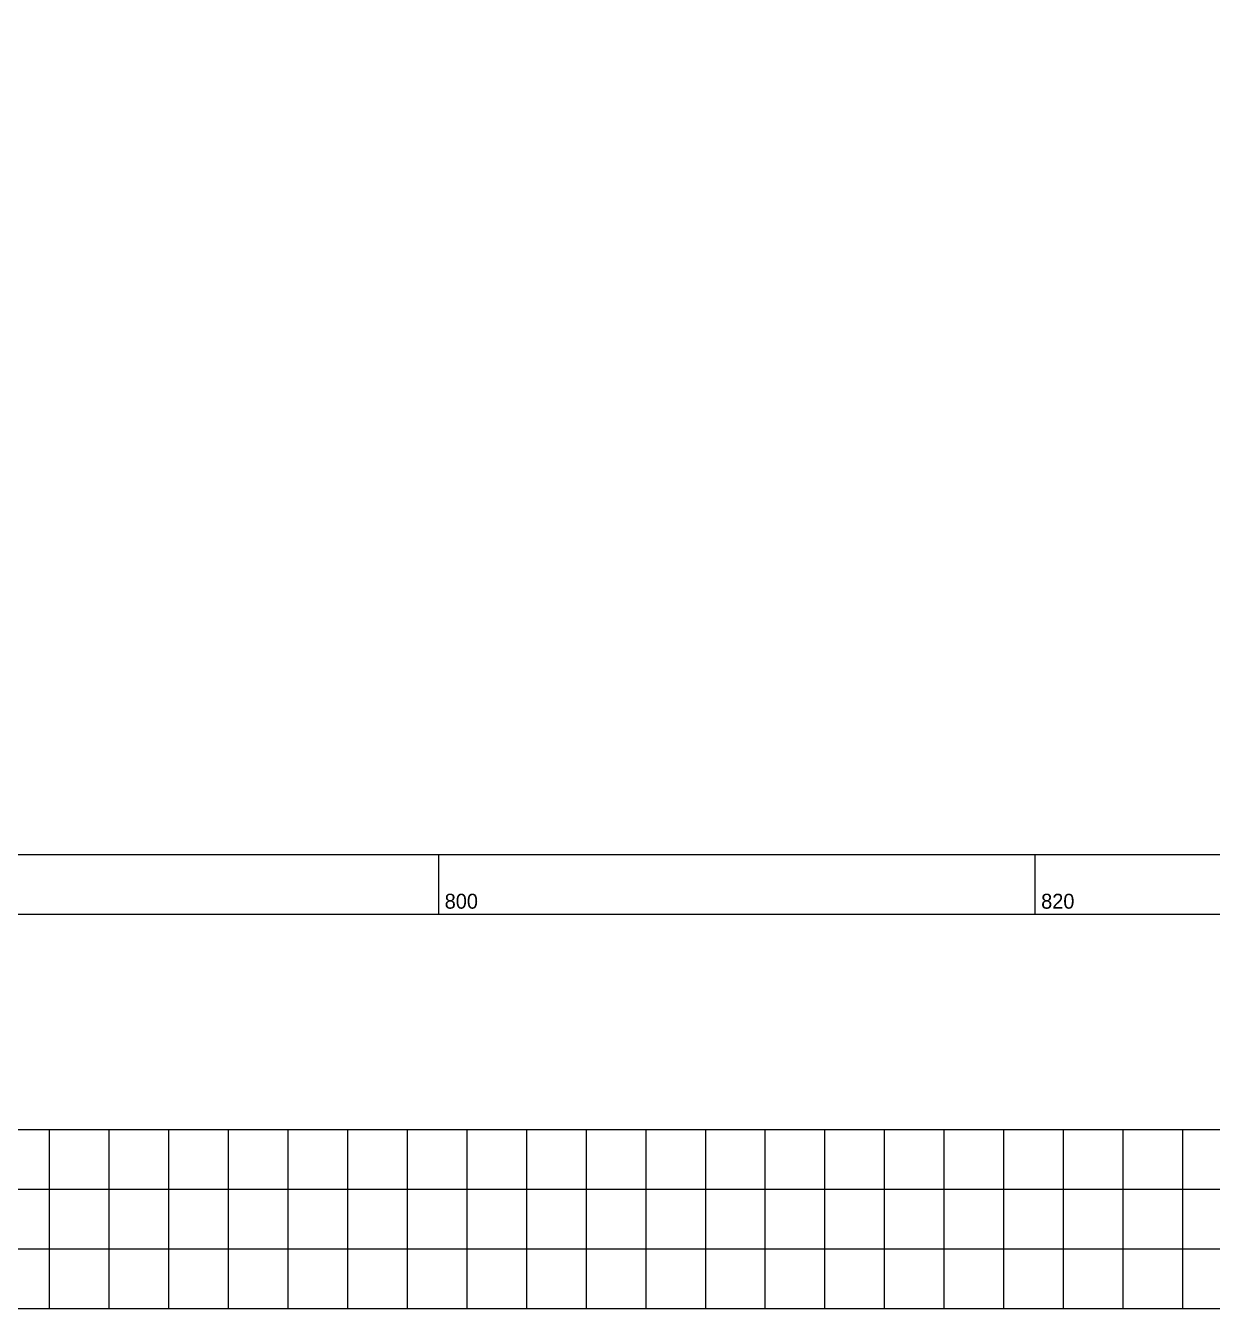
# Model space of a CAD drawing. Extents: x 547747 to 549324, y 1837450 to 1838029.
# Drawn here: x 548719.53 to 548759.32, y 1837449.99 to 1837493 of the extents above; entities that cross this region are included whole.
import ezdxf

# ---------------------------------------------------------------- set-up
doc = ezdxf.new("R2010")
doc.units = 0
doc.layers.add('Level 58', color=7, linetype='Continuous')

msp = doc.modelspace()

# ---------------------------------------------------------------- linework, layer by layer
at = {"layer": 'Level 58'}
for p, q in [((548733.38, 1837463.19), (548733.38, 1837465.19)), ((548733.38, 1837463.19), (548733.38, 1837465.19)), ((548733.38, 1837463.19), (548733.38, 1837465.19)), ((548733.38, 1837463.19), (548733.38, 1837465.19)), ((548733.38, 1837463.19), (548733.38, 1837465.19)), ((548753.38, 1837463.19), (548753.38, 1837465.19)), ((548753.38, 1837463.19), (548753.38, 1837465.19)), ((548753.38, 1837463.19), (548753.38, 1837465.19)), ((548753.38, 1837463.19), (548753.38, 1837465.19)), ((548753.38, 1837463.19), (548753.38, 1837465.19)), ((548718.32, 1837455.99), (548720.32, 1837455.99)), ((548718.32, 1837455.99), (548720.32, 1837455.99)), ((548718.32, 1837455.99), (548720.32, 1837455.99)), ((548718.32, 1837455.99), (548720.32, 1837455.99)), ((548718.32, 1837455.99), (548720.32, 1837455.99)), ((548720.32, 1837455.99), (548722.32, 1837455.99)), ((548720.32, 1837455.99), (548720.32, 1837449.99)), ((548720.32, 1837455.99), (548722.32, 1837455.99)), ((548720.32, 1837455.99), (548720.32, 1837449.99)), ((548720.32, 1837455.99), (548722.32, 1837455.99)), ((548720.32, 1837455.99), (548720.32, 1837449.99)), ((548720.32, 1837455.99), (548722.32, 1837455.99)), ((548720.32, 1837455.99), (548720.32, 1837449.99)), ((548720.32, 1837455.99), (548722.32, 1837455.99)), ((548720.32, 1837455.99), (548720.32, 1837449.99)), ((548722.32, 1837455.99), (548724.32, 1837455.99)), ((548722.32, 1837455.99), (548722.32, 1837449.99)), ((548722.32, 1837455.99), (548724.32, 1837455.99)), ((548722.32, 1837455.99), (548722.32, 1837449.99)), ((548722.32, 1837455.99), (548724.32, 1837455.99)), ((548722.32, 1837455.99), (548722.32, 1837449.99)), ((548722.32, 1837455.99), (548724.32, 1837455.99)), ((548722.32, 1837455.99), (548722.32, 1837449.99)), ((548722.32, 1837455.99), (548724.32, 1837455.99)), ((548722.32, 1837455.99), (548722.32, 1837449.99)), ((548724.32, 1837455.99), (548726.32, 1837455.99)), ((548724.32, 1837455.99), (548724.32, 1837449.99)), ((548724.32, 1837455.99), (548726.32, 1837455.99)), ((548724.32, 1837455.99), (548724.32, 1837449.99)), ((548724.32, 1837455.99), (548726.32, 1837455.99)), ((548724.32, 1837455.99), (548724.32, 1837449.99)), ((548724.32, 1837455.99), (548726.32, 1837455.99)), ((548724.32, 1837455.99), (548724.32, 1837449.99)), ((548724.32, 1837455.99), (548726.32, 1837455.99)), ((548724.32, 1837455.99), (548724.32, 1837449.99)), ((548726.32, 1837455.99), (548728.32, 1837455.99)), ((548726.32, 1837455.99), (548726.32, 1837449.99)), ((548726.32, 1837455.99), (548728.32, 1837455.99)), ((548726.32, 1837455.99), (548726.32, 1837449.99)), ((548726.32, 1837455.99), (548728.32, 1837455.99)), ((548726.32, 1837455.99), (548726.32, 1837449.99)), ((548726.32, 1837455.99), (548728.32, 1837455.99)), ((548726.32, 1837455.99), (548726.32, 1837449.99)), ((548726.32, 1837455.99), (548728.32, 1837455.99)), ((548726.32, 1837455.99), (548726.32, 1837449.99)), ((548728.32, 1837455.99), (548730.32, 1837455.99)), ((548728.32, 1837455.99), (548728.32, 1837449.99)), ((548728.32, 1837455.99), (548730.32, 1837455.99)), ((548728.32, 1837455.99), (548728.32, 1837449.99)), ((548728.32, 1837455.99), (548730.32, 1837455.99)), ((548728.32, 1837455.99), (548728.32, 1837449.99)), ((548728.32, 1837455.99), (548730.32, 1837455.99)), ((548728.32, 1837455.99), (548728.32, 1837449.99)), ((548728.32, 1837455.99), (548730.32, 1837455.99)), ((548728.32, 1837455.99), (548728.32, 1837449.99)), ((548730.32, 1837455.99), (548732.32, 1837455.99)), ((548730.32, 1837455.99), (548730.32, 1837449.99)), ((548730.32, 1837455.99), (548732.32, 1837455.99)), ((548730.32, 1837455.99), (548730.32, 1837449.99)), ((548730.32, 1837455.99), (548732.32, 1837455.99)), ((548730.32, 1837455.99), (548730.32, 1837449.99)), ((548730.32, 1837455.99), (548732.32, 1837455.99)), ((548730.32, 1837455.99), (548730.32, 1837449.99)), ((548730.32, 1837455.99), (548732.32, 1837455.99)), ((548730.32, 1837455.99), (548730.32, 1837449.99)), ((548732.32, 1837455.99), (548734.32, 1837455.99)), ((548732.32, 1837455.99), (548732.32, 1837449.99)), ((548732.32, 1837455.99), (548734.32, 1837455.99)), ((548732.32, 1837455.99), (548732.32, 1837449.99)), ((548732.32, 1837455.99), (548734.32, 1837455.99)), ((548732.32, 1837455.99), (548732.32, 1837449.99)), ((548732.32, 1837455.99), (548734.32, 1837455.99)), ((548732.32, 1837455.99), (548732.32, 1837449.99)), ((548732.32, 1837455.99), (548734.32, 1837455.99)), ((548732.32, 1837455.99), (548732.32, 1837449.99)), ((548734.32, 1837455.99), (548736.32, 1837455.99)), ((548734.32, 1837455.99), (548734.32, 1837449.99)), ((548734.32, 1837455.99), (548736.32, 1837455.99)), ((548734.32, 1837455.99), (548734.32, 1837449.99)), ((548734.32, 1837455.99), (548736.32, 1837455.99)), ((548734.32, 1837455.99), (548734.32, 1837449.99)), ((548734.32, 1837455.99), (548736.32, 1837455.99)), ((548734.32, 1837455.99), (548734.32, 1837449.99)), ((548734.32, 1837455.99), (548736.32, 1837455.99)), ((548734.32, 1837455.99), (548734.32, 1837449.99)), ((548736.32, 1837455.99), (548738.32, 1837455.99)), ((548736.32, 1837455.99), (548736.32, 1837449.99)), ((548736.32, 1837455.99), (548738.32, 1837455.99)), ((548736.32, 1837455.99), (548736.32, 1837449.99)), ((548736.32, 1837455.99), (548738.32, 1837455.99)), ((548736.32, 1837455.99), (548736.32, 1837449.99)), ((548736.32, 1837455.99), (548738.32, 1837455.99)), ((548736.32, 1837455.99), (548736.32, 1837449.99)), ((548736.32, 1837455.99), (548738.32, 1837455.99)), ((548736.32, 1837455.99), (548736.32, 1837449.99)), ((548738.32, 1837455.99), (548740.32, 1837455.99)), ((548738.32, 1837455.99), (548738.32, 1837449.99)), ((548738.32, 1837455.99), (548740.32, 1837455.99)), ((548738.32, 1837455.99), (548738.32, 1837449.99)), ((548738.32, 1837455.99), (548740.32, 1837455.99)), ((548738.32, 1837455.99), (548738.32, 1837449.99)), ((548738.32, 1837455.99), (548740.32, 1837455.99)), ((548738.32, 1837455.99), (548738.32, 1837449.99)), ((548738.32, 1837455.99), (548740.32, 1837455.99)), ((548738.32, 1837455.99), (548738.32, 1837449.99)), ((548740.32, 1837455.99), (548742.32, 1837455.99)), ((548740.32, 1837455.99), (548740.32, 1837449.99)), ((548740.32, 1837455.99), (548742.32, 1837455.99)), ((548740.32, 1837455.99), (548740.32, 1837449.99)), ((548740.32, 1837455.99), (548742.32, 1837455.99)), ((548740.32, 1837455.99), (548740.32, 1837449.99)), ((548740.32, 1837455.99), (548742.32, 1837455.99)), ((548740.32, 1837455.99), (548740.32, 1837449.99)), ((548740.32, 1837455.99), (548742.32, 1837455.99)), ((548740.32, 1837455.99), (548740.32, 1837449.99)), ((548742.32, 1837455.99), (548744.32, 1837455.99)), ((548742.32, 1837455.99), (548742.32, 1837449.99)), ((548742.32, 1837455.99), (548744.32, 1837455.99)), ((548742.32, 1837455.99), (548742.32, 1837449.99)), ((548742.32, 1837455.99), (548744.32, 1837455.99)), ((548742.32, 1837455.99), (548742.32, 1837449.99)), ((548742.32, 1837455.99), (548744.32, 1837455.99)), ((548742.32, 1837455.99), (548742.32, 1837449.99)), ((548742.32, 1837455.99), (548744.32, 1837455.99)), ((548742.32, 1837455.99), (548742.32, 1837449.99)), ((548744.32, 1837455.99), (548746.32, 1837455.99)), ((548744.32, 1837455.99), (548744.32, 1837449.99)), ((548744.32, 1837455.99), (548746.32, 1837455.99)), ((548744.32, 1837455.99), (548744.32, 1837449.99)), ((548744.32, 1837455.99), (548746.32, 1837455.99)), ((548744.32, 1837455.99), (548744.32, 1837449.99)), ((548744.32, 1837455.99), (548746.32, 1837455.99)), ((548744.32, 1837455.99), (548744.32, 1837449.99)), ((548744.32, 1837455.99), (548746.32, 1837455.99)), ((548744.32, 1837455.99), (548744.32, 1837449.99)), ((548746.32, 1837455.99), (548748.32, 1837455.99)), ((548746.32, 1837455.99), (548746.32, 1837449.99)), ((548746.32, 1837455.99), (548748.32, 1837455.99)), ((548746.32, 1837455.99), (548746.32, 1837449.99)), ((548746.32, 1837455.99), (548748.32, 1837455.99)), ((548746.32, 1837455.99), (548746.32, 1837449.99)), ((548746.32, 1837455.99), (548748.32, 1837455.99)), ((548746.32, 1837455.99), (548746.32, 1837449.99)), ((548746.32, 1837455.99), (548748.32, 1837455.99)), ((548746.32, 1837455.99), (548746.32, 1837449.99)), ((548748.32, 1837455.99), (548750.32, 1837455.99)), ((548748.32, 1837455.99), (548748.32, 1837449.99)), ((548748.32, 1837455.99), (548750.32, 1837455.99)), ((548748.32, 1837455.99), (548748.32, 1837449.99)), ((548748.32, 1837455.99), (548750.32, 1837455.99)), ((548748.32, 1837455.99), (548748.32, 1837449.99)), ((548748.32, 1837455.99), (548750.32, 1837455.99)), ((548748.32, 1837455.99), (548748.32, 1837449.99)), ((548748.32, 1837455.99), (548750.32, 1837455.99)), ((548748.32, 1837455.99), (548748.32, 1837449.99)), ((548750.32, 1837455.99), (548752.32, 1837455.99)), ((548750.32, 1837455.99), (548750.32, 1837449.99)), ((548750.32, 1837455.99), (548752.32, 1837455.99)), ((548750.32, 1837455.99), (548750.32, 1837449.99)), ((548750.32, 1837455.99), (548752.32, 1837455.99)), ((548750.32, 1837455.99), (548750.32, 1837449.99)), ((548750.32, 1837455.99), (548752.32, 1837455.99)), ((548750.32, 1837455.99), (548750.32, 1837449.99)), ((548750.32, 1837455.99), (548752.32, 1837455.99)), ((548750.32, 1837455.99), (548750.32, 1837449.99)), ((548752.32, 1837455.99), (548754.32, 1837455.99)), ((548752.32, 1837455.99), (548752.32, 1837449.99)), ((548752.32, 1837455.99), (548754.32, 1837455.99)), ((548752.32, 1837455.99), (548752.32, 1837449.99)), ((548752.32, 1837455.99), (548754.32, 1837455.99)), ((548752.32, 1837455.99), (548752.32, 1837449.99)), ((548752.32, 1837455.99), (548754.32, 1837455.99)), ((548752.32, 1837455.99), (548752.32, 1837449.99)), ((548752.32, 1837455.99), (548754.32, 1837455.99)), ((548752.32, 1837455.99), (548752.32, 1837449.99)), ((548754.32, 1837455.99), (548756.32, 1837455.99)), ((548754.32, 1837455.99), (548754.32, 1837449.99)), ((548754.32, 1837455.99), (548756.32, 1837455.99)), ((548754.32, 1837455.99), (548754.32, 1837449.99)), ((548754.32, 1837455.99), (548756.32, 1837455.99)), ((548754.32, 1837455.99), (548754.32, 1837449.99)), ((548754.32, 1837455.99), (548756.32, 1837455.99)), ((548754.32, 1837455.99), (548754.32, 1837449.99)), ((548754.32, 1837455.99), (548756.32, 1837455.99)), ((548754.32, 1837455.99), (548754.32, 1837449.99)), ((548756.32, 1837455.99), (548758.32, 1837455.99)), ((548756.32, 1837455.99), (548756.32, 1837449.99)), ((548756.32, 1837455.99), (548758.32, 1837455.99)), ((548756.32, 1837455.99), (548756.32, 1837449.99)), ((548756.32, 1837455.99), (548758.32, 1837455.99)), ((548756.32, 1837455.99), (548756.32, 1837449.99)), ((548756.32, 1837455.99), (548758.32, 1837455.99)), ((548756.32, 1837455.99), (548756.32, 1837449.99)), ((548756.32, 1837455.99), (548758.32, 1837455.99)), ((548756.32, 1837455.99), (548756.32, 1837449.99)), ((548758.32, 1837455.99), (548760.32, 1837455.99)), ((548758.32, 1837455.99), (548758.32, 1837449.99)), ((548758.32, 1837455.99), (548760.32, 1837455.99)), ((548758.32, 1837455.99), (548758.32, 1837449.99)), ((548758.32, 1837455.99), (548760.32, 1837455.99)), ((548758.32, 1837455.99), (548758.32, 1837449.99)), ((548758.32, 1837455.99), (548760.32, 1837455.99)), ((548758.32, 1837455.99), (548758.32, 1837449.99)), ((548758.32, 1837455.99), (548760.32, 1837455.99)), ((548758.32, 1837455.99), (548758.32, 1837449.99)), ((548718.32, 1837453.99), (548720.32, 1837453.99)), ((548718.32, 1837453.99), (548720.32, 1837453.99)), ((548718.32, 1837453.99), (548720.32, 1837453.99)), ((548718.32, 1837453.99), (548720.32, 1837453.99)), ((548718.32, 1837453.99), (548720.32, 1837453.99)), ((548720.32, 1837453.99), (548722.32, 1837453.99)), ((548720.32, 1837453.99), (548722.32, 1837453.99)), ((548720.32, 1837453.99), (548722.32, 1837453.99)), ((548720.32, 1837453.99), (548722.32, 1837453.99)), ((548720.32, 1837453.99), (548722.32, 1837453.99)), ((548722.32, 1837453.99), (548724.32, 1837453.99)), ((548722.32, 1837453.99), (548724.32, 1837453.99)), ((548722.32, 1837453.99), (548724.32, 1837453.99)), ((548722.32, 1837453.99), (548724.32, 1837453.99)), ((548722.32, 1837453.99), (548724.32, 1837453.99)), ((548724.32, 1837453.99), (548726.32, 1837453.99)), ((548724.32, 1837453.99), (548726.32, 1837453.99)), ((548724.32, 1837453.99), (548726.32, 1837453.99)), ((548724.32, 1837453.99), (548726.32, 1837453.99)), ((548724.32, 1837453.99), (548726.32, 1837453.99)), ((548726.32, 1837453.99), (548728.32, 1837453.99)), ((548726.32, 1837453.99), (548728.32, 1837453.99)), ((548726.32, 1837453.99), (548728.32, 1837453.99)), ((548726.32, 1837453.99), (548728.32, 1837453.99)), ((548726.32, 1837453.99), (548728.32, 1837453.99)), ((548728.32, 1837453.99), (548730.32, 1837453.99)), ((548728.32, 1837453.99), (548730.32, 1837453.99)), ((548728.32, 1837453.99), (548730.32, 1837453.99)), ((548728.32, 1837453.99), (548730.32, 1837453.99)), ((548728.32, 1837453.99), (548730.32, 1837453.99)), ((548730.32, 1837453.99), (548732.32, 1837453.99)), ((548730.32, 1837453.99), (548732.32, 1837453.99)), ((548730.32, 1837453.99), (548732.32, 1837453.99)), ((548730.32, 1837453.99), (548732.32, 1837453.99)), ((548730.32, 1837453.99), (548732.32, 1837453.99)), ((548732.32, 1837453.99), (548734.32, 1837453.99)), ((548732.32, 1837453.99), (548734.32, 1837453.99)), ((548732.32, 1837453.99), (548734.32, 1837453.99)), ((548732.32, 1837453.99), (548734.32, 1837453.99)), ((548732.32, 1837453.99), (548734.32, 1837453.99)), ((548734.32, 1837453.99), (548736.32, 1837453.99)), ((548734.32, 1837453.99), (548736.32, 1837453.99)), ((548734.32, 1837453.99), (548736.32, 1837453.99)), ((548734.32, 1837453.99), (548736.32, 1837453.99)), ((548734.32, 1837453.99), (548736.32, 1837453.99)), ((548736.32, 1837453.99), (548738.32, 1837453.99)), ((548736.32, 1837453.99), (548738.32, 1837453.99)), ((548736.32, 1837453.99), (548738.32, 1837453.99)), ((548736.32, 1837453.99), (548738.32, 1837453.99)), ((548736.32, 1837453.99), (548738.32, 1837453.99)), ((548738.32, 1837453.99), (548740.32, 1837453.99)), ((548738.32, 1837453.99), (548740.32, 1837453.99)), ((548738.32, 1837453.99), (548740.32, 1837453.99)), ((548738.32, 1837453.99), (548740.32, 1837453.99)), ((548738.32, 1837453.99), (548740.32, 1837453.99)), ((548740.32, 1837453.99), (548742.32, 1837453.99)), ((548740.32, 1837453.99), (548742.32, 1837453.99)), ((548740.32, 1837453.99), (548742.32, 1837453.99)), ((548740.32, 1837453.99), (548742.32, 1837453.99)), ((548740.32, 1837453.99), (548742.32, 1837453.99)), ((548742.32, 1837453.99), (548744.32, 1837453.99)), ((548742.32, 1837453.99), (548744.32, 1837453.99)), ((548742.32, 1837453.99), (548744.32, 1837453.99)), ((548742.32, 1837453.99), (548744.32, 1837453.99)), ((548742.32, 1837453.99), (548744.32, 1837453.99)), ((548744.32, 1837453.99), (548746.32, 1837453.99)), ((548744.32, 1837453.99), (548746.32, 1837453.99)), ((548744.32, 1837453.99), (548746.32, 1837453.99)), ((548744.32, 1837453.99), (548746.32, 1837453.99)), ((548744.32, 1837453.99), (548746.32, 1837453.99)), ((548746.32, 1837453.99), (548748.32, 1837453.99)), ((548746.32, 1837453.99), (548748.32, 1837453.99)), ((548746.32, 1837453.99), (548748.32, 1837453.99)), ((548746.32, 1837453.99), (548748.32, 1837453.99)), ((548746.32, 1837453.99), (548748.32, 1837453.99)), ((548748.32, 1837453.99), (548750.32, 1837453.99)), ((548748.32, 1837453.99), (548750.32, 1837453.99)), ((548748.32, 1837453.99), (548750.32, 1837453.99)), ((548748.32, 1837453.99), (548750.32, 1837453.99)), ((548748.32, 1837453.99), (548750.32, 1837453.99)), ((548750.32, 1837453.99), (548752.32, 1837453.99)), ((548750.32, 1837453.99), (548752.32, 1837453.99)), ((548750.32, 1837453.99), (548752.32, 1837453.99)), ((548750.32, 1837453.99), (548752.32, 1837453.99)), ((548750.32, 1837453.99), (548752.32, 1837453.99)), ((548752.32, 1837453.99), (548754.32, 1837453.99)), ((548752.32, 1837453.99), (548754.32, 1837453.99)), ((548752.32, 1837453.99), (548754.32, 1837453.99)), ((548752.32, 1837453.99), (548754.32, 1837453.99)), ((548752.32, 1837453.99), (548754.32, 1837453.99)), ((548754.32, 1837453.99), (548756.32, 1837453.99)), ((548754.32, 1837453.99), (548756.32, 1837453.99)), ((548754.32, 1837453.99), (548756.32, 1837453.99)), ((548754.32, 1837453.99), (548756.32, 1837453.99)), ((548754.32, 1837453.99), (548756.32, 1837453.99)), ((548756.32, 1837453.99), (548758.32, 1837453.99)), ((548756.32, 1837453.99), (548758.32, 1837453.99)), ((548756.32, 1837453.99), (548758.32, 1837453.99)), ((548756.32, 1837453.99), (548758.32, 1837453.99)), ((548756.32, 1837453.99), (548758.32, 1837453.99)), ((548758.32, 1837453.99), (548760.32, 1837453.99)), ((548758.32, 1837453.99), (548760.32, 1837453.99)), ((548758.32, 1837453.99), (548760.32, 1837453.99)), ((548758.32, 1837453.99), (548760.32, 1837453.99)), ((548758.32, 1837453.99), (548760.32, 1837453.99)), ((548718.32, 1837451.99), (548720.32, 1837451.99)), ((548718.32, 1837451.99), (548720.32, 1837451.99)), ((548718.32, 1837451.99), (548720.32, 1837451.99)), ((548718.32, 1837451.99), (548720.32, 1837451.99)), ((548718.32, 1837451.99), (548720.32, 1837451.99)), ((548720.32, 1837451.99), (548722.32, 1837451.99)), ((548720.32, 1837451.99), (548722.32, 1837451.99)), ((548720.32, 1837451.99), (548722.32, 1837451.99)), ((548720.32, 1837451.99), (548722.32, 1837451.99)), ((548720.32, 1837451.99), (548722.32, 1837451.99)), ((548722.32, 1837451.99), (548724.32, 1837451.99)), ((548722.32, 1837451.99), (548724.32, 1837451.99)), ((548722.32, 1837451.99), (548724.32, 1837451.99)), ((548722.32, 1837451.99), (548724.32, 1837451.99)), ((548722.32, 1837451.99), (548724.32, 1837451.99)), ((548724.32, 1837451.99), (548726.32, 1837451.99)), ((548724.32, 1837451.99), (548726.32, 1837451.99)), ((548724.32, 1837451.99), (548726.32, 1837451.99)), ((548724.32, 1837451.99), (548726.32, 1837451.99)), ((548724.32, 1837451.99), (548726.32, 1837451.99)), ((548726.32, 1837451.99), (548728.32, 1837451.99)), ((548726.32, 1837451.99), (548728.32, 1837451.99)), ((548726.32, 1837451.99), (548728.32, 1837451.99)), ((548726.32, 1837451.99), (548728.32, 1837451.99)), ((548726.32, 1837451.99), (548728.32, 1837451.99)), ((548728.32, 1837451.99), (548730.32, 1837451.99)), ((548728.32, 1837451.99), (548730.32, 1837451.99)), ((548728.32, 1837451.99), (548730.32, 1837451.99)), ((548728.32, 1837451.99), (548730.32, 1837451.99)), ((548728.32, 1837451.99), (548730.32, 1837451.99)), ((548730.32, 1837451.99), (548732.32, 1837451.99)), ((548730.32, 1837451.99), (548732.32, 1837451.99)), ((548730.32, 1837451.99), (548732.32, 1837451.99)), ((548730.32, 1837451.99), (548732.32, 1837451.99)), ((548730.32, 1837451.99), (548732.32, 1837451.99)), ((548732.32, 1837451.99), (548734.32, 1837451.99)), ((548732.32, 1837451.99), (548734.32, 1837451.99)), ((548732.32, 1837451.99), (548734.32, 1837451.99)), ((548732.32, 1837451.99), (548734.32, 1837451.99)), ((548732.32, 1837451.99), (548734.32, 1837451.99)), ((548734.32, 1837451.99), (548736.32, 1837451.99)), ((548734.32, 1837451.99), (548736.32, 1837451.99)), ((548734.32, 1837451.99), (548736.32, 1837451.99)), ((548734.32, 1837451.99), (548736.32, 1837451.99)), ((548734.32, 1837451.99), (548736.32, 1837451.99)), ((548736.32, 1837451.99), (548738.32, 1837451.99)), ((548736.32, 1837451.99), (548738.32, 1837451.99)), ((548736.32, 1837451.99), (548738.32, 1837451.99)), ((548736.32, 1837451.99), (548738.32, 1837451.99)), ((548736.32, 1837451.99), (548738.32, 1837451.99)), ((548738.32, 1837451.99), (548740.32, 1837451.99)), ((548738.32, 1837451.99), (548740.32, 1837451.99)), ((548738.32, 1837451.99), (548740.32, 1837451.99)), ((548738.32, 1837451.99), (548740.32, 1837451.99)), ((548738.32, 1837451.99), (548740.32, 1837451.99)), ((548740.32, 1837451.99), (548742.32, 1837451.99)), ((548740.32, 1837451.99), (548742.32, 1837451.99)), ((548740.32, 1837451.99), (548742.32, 1837451.99)), ((548740.32, 1837451.99), (548742.32, 1837451.99)), ((548740.32, 1837451.99), (548742.32, 1837451.99)), ((548742.32, 1837451.99), (548744.32, 1837451.99)), ((548742.32, 1837451.99), (548744.32, 1837451.99)), ((548742.32, 1837451.99), (548744.32, 1837451.99)), ((548742.32, 1837451.99), (548744.32, 1837451.99)), ((548742.32, 1837451.99), (548744.32, 1837451.99)), ((548744.32, 1837451.99), (548746.32, 1837451.99)), ((548744.32, 1837451.99), (548746.32, 1837451.99)), ((548744.32, 1837451.99), (548746.32, 1837451.99)), ((548744.32, 1837451.99), (548746.32, 1837451.99)), ((548744.32, 1837451.99), (548746.32, 1837451.99)), ((548746.32, 1837451.99), (548748.32, 1837451.99)), ((548746.32, 1837451.99), (548748.32, 1837451.99)), ((548746.32, 1837451.99), (548748.32, 1837451.99)), ((548746.32, 1837451.99), (548748.32, 1837451.99)), ((548746.32, 1837451.99), (548748.32, 1837451.99)), ((548748.32, 1837451.99), (548750.32, 1837451.99)), ((548748.32, 1837451.99), (548750.32, 1837451.99)), ((548748.32, 1837451.99), (548750.32, 1837451.99)), ((548748.32, 1837451.99), (548750.32, 1837451.99)), ((548748.32, 1837451.99), (548750.32, 1837451.99)), ((548750.32, 1837451.99), (548752.32, 1837451.99)), ((548750.32, 1837451.99), (548752.32, 1837451.99)), ((548750.32, 1837451.99), (548752.32, 1837451.99)), ((548750.32, 1837451.99), (548752.32, 1837451.99)), ((548750.32, 1837451.99), (548752.32, 1837451.99)), ((548752.32, 1837451.99), (548754.32, 1837451.99)), ((548752.32, 1837451.99), (548754.32, 1837451.99)), ((548752.32, 1837451.99), (548754.32, 1837451.99)), ((548752.32, 1837451.99), (548754.32, 1837451.99)), ((548752.32, 1837451.99), (548754.32, 1837451.99)), ((548754.32, 1837451.99), (548756.32, 1837451.99)), ((548754.32, 1837451.99), (548756.32, 1837451.99)), ((548754.32, 1837451.99), (548756.32, 1837451.99)), ((548754.32, 1837451.99), (548756.32, 1837451.99)), ((548754.32, 1837451.99), (548756.32, 1837451.99)), ((548756.32, 1837451.99), (548758.32, 1837451.99)), ((548756.32, 1837451.99), (548758.32, 1837451.99)), ((548756.32, 1837451.99), (548758.32, 1837451.99)), ((548756.32, 1837451.99), (548758.32, 1837451.99)), ((548756.32, 1837451.99), (548758.32, 1837451.99)), ((548758.32, 1837451.99), (548760.32, 1837451.99)), ((548758.32, 1837451.99), (548760.32, 1837451.99)), ((548758.32, 1837451.99), (548760.32, 1837451.99)), ((548758.32, 1837451.99), (548760.32, 1837451.99)), ((548758.32, 1837451.99), (548760.32, 1837451.99)), ((548718.32, 1837449.99), (548720.32, 1837449.99)), ((548718.32, 1837449.99), (548720.32, 1837449.99)), ((548718.32, 1837449.99), (548720.32, 1837449.99)), ((548718.32, 1837449.99), (548720.32, 1837449.99)), ((548718.32, 1837449.99), (548720.32, 1837449.99)), ((548720.32, 1837449.99), (548722.32, 1837449.99)), ((548720.32, 1837449.99), (548722.32, 1837449.99)), ((548720.32, 1837449.99), (548722.32, 1837449.99)), ((548720.32, 1837449.99), (548722.32, 1837449.99)), ((548720.32, 1837449.99), (548722.32, 1837449.99)), ((548722.32, 1837449.99), (548724.32, 1837449.99)), ((548722.32, 1837449.99), (548724.32, 1837449.99)), ((548722.32, 1837449.99), (548724.32, 1837449.99)), ((548722.32, 1837449.99), (548724.32, 1837449.99)), ((548722.32, 1837449.99), (548724.32, 1837449.99)), ((548724.32, 1837449.99), (548726.32, 1837449.99)), ((548724.32, 1837449.99), (548726.32, 1837449.99)), ((548724.32, 1837449.99), (548726.32, 1837449.99)), ((548724.32, 1837449.99), (548726.32, 1837449.99)), ((548724.32, 1837449.99), (548726.32, 1837449.99)), ((548726.32, 1837449.99), (548728.32, 1837449.99)), ((548726.32, 1837449.99), (548728.32, 1837449.99)), ((548726.32, 1837449.99), (548728.32, 1837449.99)), ((548726.32, 1837449.99), (548728.32, 1837449.99)), ((548726.32, 1837449.99), (548728.32, 1837449.99)), ((548728.32, 1837449.99), (548730.32, 1837449.99)), ((548728.32, 1837449.99), (548730.32, 1837449.99)), ((548728.32, 1837449.99), (548730.32, 1837449.99)), ((548728.32, 1837449.99), (548730.32, 1837449.99)), ((548728.32, 1837449.99), (548730.32, 1837449.99)), ((548730.32, 1837449.99), (548732.32, 1837449.99)), ((548730.32, 1837449.99), (548732.32, 1837449.99)), ((548730.32, 1837449.99), (548732.32, 1837449.99)), ((548730.32, 1837449.99), (548732.32, 1837449.99)), ((548730.32, 1837449.99), (548732.32, 1837449.99)), ((548732.32, 1837449.99), (548734.32, 1837449.99)), ((548732.32, 1837449.99), (548734.32, 1837449.99)), ((548732.32, 1837449.99), (548734.32, 1837449.99)), ((548732.32, 1837449.99), (548734.32, 1837449.99)), ((548732.32, 1837449.99), (548734.32, 1837449.99)), ((548734.32, 1837449.99), (548736.32, 1837449.99)), ((548734.32, 1837449.99), (548736.32, 1837449.99)), ((548734.32, 1837449.99), (548736.32, 1837449.99)), ((548734.32, 1837449.99), (548736.32, 1837449.99)), ((548734.32, 1837449.99), (548736.32, 1837449.99)), ((548736.32, 1837449.99), (548738.32, 1837449.99)), ((548736.32, 1837449.99), (548738.32, 1837449.99)), ((548736.32, 1837449.99), (548738.32, 1837449.99)), ((548736.32, 1837449.99), (548738.32, 1837449.99)), ((548736.32, 1837449.99), (548738.32, 1837449.99)), ((548738.32, 1837449.99), (548740.32, 1837449.99)), ((548738.32, 1837449.99), (548740.32, 1837449.99)), ((548738.32, 1837449.99), (548740.32, 1837449.99)), ((548738.32, 1837449.99), (548740.32, 1837449.99)), ((548738.32, 1837449.99), (548740.32, 1837449.99)), ((548740.32, 1837449.99), (548742.32, 1837449.99)), ((548740.32, 1837449.99), (548742.32, 1837449.99)), ((548740.32, 1837449.99), (548742.32, 1837449.99)), ((548740.32, 1837449.99), (548742.32, 1837449.99)), ((548740.32, 1837449.99), (548742.32, 1837449.99)), ((548742.32, 1837449.99), (548744.32, 1837449.99)), ((548742.32, 1837449.99), (548744.32, 1837449.99)), ((548742.32, 1837449.99), (548744.32, 1837449.99)), ((548742.32, 1837449.99), (548744.32, 1837449.99)), ((548742.32, 1837449.99), (548744.32, 1837449.99)), ((548744.32, 1837449.99), (548746.32, 1837449.99)), ((548744.32, 1837449.99), (548746.32, 1837449.99)), ((548744.32, 1837449.99), (548746.32, 1837449.99)), ((548744.32, 1837449.99), (548746.32, 1837449.99)), ((548744.32, 1837449.99), (548746.32, 1837449.99)), ((548746.32, 1837449.99), (548748.32, 1837449.99)), ((548746.32, 1837449.99), (548748.32, 1837449.99)), ((548746.32, 1837449.99), (548748.32, 1837449.99)), ((548746.32, 1837449.99), (548748.32, 1837449.99)), ((548746.32, 1837449.99), (548748.32, 1837449.99)), ((548748.32, 1837449.99), (548750.32, 1837449.99)), ((548748.32, 1837449.99), (548750.32, 1837449.99)), ((548748.32, 1837449.99), (548750.32, 1837449.99)), ((548748.32, 1837449.99), (548750.32, 1837449.99)), ((548748.32, 1837449.99), (548750.32, 1837449.99)), ((548750.32, 1837449.99), (548752.32, 1837449.99)), ((548750.32, 1837449.99), (548752.32, 1837449.99)), ((548750.32, 1837449.99), (548752.32, 1837449.99)), ((548750.32, 1837449.99), (548752.32, 1837449.99)), ((548750.32, 1837449.99), (548752.32, 1837449.99)), ((548752.32, 1837449.99), (548754.32, 1837449.99)), ((548752.32, 1837449.99), (548754.32, 1837449.99)), ((548752.32, 1837449.99), (548754.32, 1837449.99)), ((548752.32, 1837449.99), (548754.32, 1837449.99)), ((548752.32, 1837449.99), (548754.32, 1837449.99)), ((548754.32, 1837449.99), (548756.32, 1837449.99)), ((548754.32, 1837449.99), (548756.32, 1837449.99)), ((548754.32, 1837449.99), (548756.32, 1837449.99)), ((548754.32, 1837449.99), (548756.32, 1837449.99)), ((548754.32, 1837449.99), (548756.32, 1837449.99)), ((548756.32, 1837449.99), (548758.32, 1837449.99)), ((548756.32, 1837449.99), (548758.32, 1837449.99)), ((548756.32, 1837449.99), (548758.32, 1837449.99)), ((548756.32, 1837449.99), (548758.32, 1837449.99)), ((548756.32, 1837449.99), (548758.32, 1837449.99)), ((548758.32, 1837449.99), (548760.32, 1837449.99)), ((548758.32, 1837449.99), (548760.32, 1837449.99)), ((548758.32, 1837449.99), (548760.32, 1837449.99)), ((548758.32, 1837449.99), (548760.32, 1837449.99)), ((548758.32, 1837449.99), (548760.32, 1837449.99))]:
    msp.add_line(p, q, dxfattribs=at)
for points in [[(548680.32, 1837463.19), (548680.32, 1837963.29), (549017.69, 1837963.29), (549017.69, 1837463.19)], [(548680.32, 1837463.19), (548680.32, 1837963.29), (549017.69, 1837963.29), (549017.69, 1837463.19)], [(548680.32, 1837463.19), (548680.32, 1837963.29), (549017.69, 1837963.29), (549017.69, 1837463.19)], [(548680.32, 1837463.19), (548680.32, 1837963.29), (549017.69, 1837963.29), (549017.69, 1837463.19)], [(548680.32, 1837463.19), (548680.32, 1837963.29), (549017.69, 1837963.29), (549017.69, 1837463.19)], [(548682.32, 1837961.29), (549015.69, 1837961.29), (549015.69, 1837465.19), (548682.32, 1837465.19)], [(548682.32, 1837465.19), (548682.32, 1837961.29), (549015.69, 1837961.29), (549015.69, 1837465.19)], [(548682.32, 1837465.19), (548682.32, 1837961.29), (549015.69, 1837961.29), (549015.69, 1837465.19)], [(548682.32, 1837465.19), (548682.32, 1837961.29), (549015.69, 1837961.29), (549015.69, 1837465.19)], [(548682.32, 1837465.19), (548682.32, 1837961.29), (549015.69, 1837961.29), (549015.69, 1837465.19)], [(548682.32, 1837465.19), (548682.32, 1837961.29), (549015.69, 1837961.29), (549015.69, 1837465.19)]]:
    msp.add_lwpolyline(points, close=True, dxfattribs=at)

# ---------------------------------------------------------------- texts
for s, p in [('800', (548733.58, 1837463.39)), ('800', (548733.58, 1837463.39)), ('800', (548733.58, 1837463.39)), ('800', (548733.58, 1837463.39)), ('800', (548733.58, 1837463.39)), ('820', (548753.58, 1837463.39)), ('820', (548753.58, 1837463.39)), ('820', (548753.58, 1837463.39)), ('820', (548753.58, 1837463.39)), ('820', (548753.58, 1837463.39))]:
    msp.add_text(s, height=0.5, dxfattribs=at).set_placement(p)

doc.saveas('drawing.dxf')
